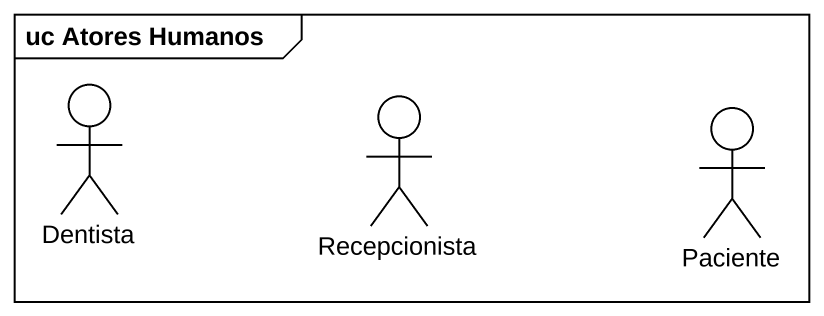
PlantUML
@startuml
mainframe uc Atores Humanos
actor Dentista
actor Recepcionista
actor Paciente
@enduml
